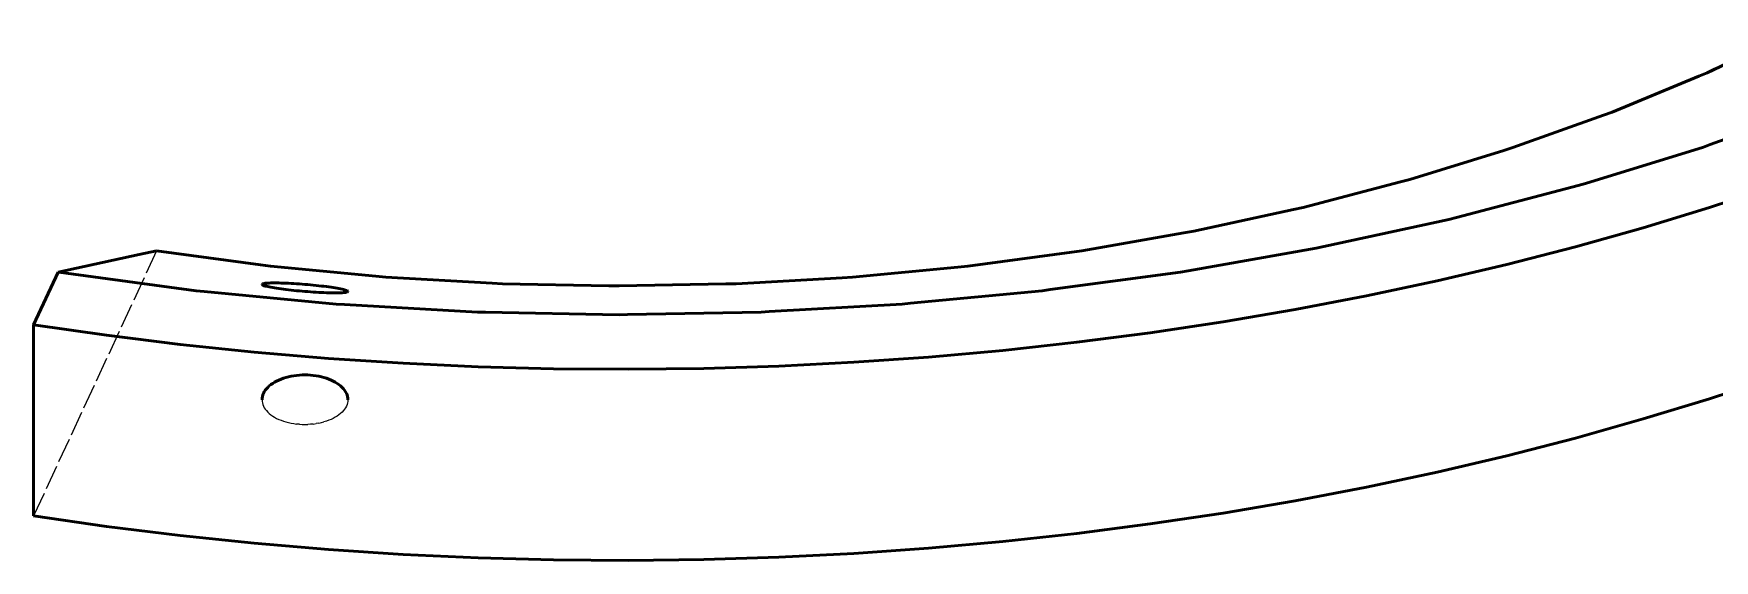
# Model space of a CAD drawing. Header units: millimetres. Extents: x 0 to 594, y 0 to 420.
# Drawn here: x 396.7 to 482.9, y 240.7 to 267.7 of the extents above; entities that cross this region are included whole.
import ezdxf

# ---------------------------------------------------------------- set-up
doc = ezdxf.new("R2010")
doc.units = ezdxf.units.MM
doc.linetypes.add('DASHED', pattern=[1.524, 1.27, -0.254])
doc.layers.add('OCULTA', color=8, linetype='DASHED', lineweight=25)
doc.layers.add('VISIBLE', color=7, linetype='CONTINUOUS', lineweight=50)

msp = doc.modelspace()

# ---------------------------------------------------------------- linework, layer by layer
at = {"layer": 'OCULTA'}
for p, q in [((402.999, 256.565), (396.691, 242.973)), ((408.401, 248.928), (408.406, 248.845)), ((408.406, 248.845), (408.42, 248.763)), ((408.42, 248.763), (408.444, 248.681)), ((408.444, 248.681), (408.476, 248.6)), ((408.476, 248.6), (408.518, 248.52)), ((408.518, 248.52), (408.569, 248.442)), ((408.569, 248.442), (408.628, 248.367)), ((408.628, 248.367), (408.696, 248.293)), ((408.696, 248.293), (408.772, 248.223)), ((408.772, 248.223), (408.856, 248.155)), ((412.431, 248.223), (412.347, 248.155)), ((412.507, 248.293), (412.431, 248.223)), ((412.574, 248.367), (412.507, 248.293)), ((412.634, 248.442), (412.574, 248.367)), ((412.685, 248.52), (412.634, 248.442)), ((412.726, 248.6), (412.685, 248.52)), ((412.759, 248.681), (412.726, 248.6)), ((412.783, 248.763), (412.759, 248.681)), ((412.797, 248.845), (412.783, 248.763)), ((412.801, 248.928), (412.797, 248.845)), ((408.856, 248.155), (408.947, 248.091)), ((408.947, 248.091), (409.046, 248.03)), ((409.046, 248.03), (409.151, 247.973)), ((409.151, 247.973), (409.262, 247.921)), ((409.262, 247.921), (409.379, 247.872)), ((409.379, 247.872), (409.501, 247.828)), ((409.501, 247.828), (409.628, 247.789)), ((409.628, 247.789), (409.759, 247.755)), ((409.759, 247.755), (409.894, 247.726)), ((409.894, 247.726), (410.032, 247.701)), ((410.032, 247.701), (410.172, 247.683)), ((410.314, 247.669), (410.172, 247.683)), ((410.314, 247.669), (410.457, 247.661)), ((410.457, 247.661), (410.601, 247.658)), ((410.601, 247.658), (410.745, 247.661)), ((410.888, 247.669), (410.745, 247.661)), ((411.031, 247.683), (410.888, 247.669)), ((411.031, 247.683), (411.171, 247.701)), ((411.308, 247.726), (411.171, 247.701)), ((411.308, 247.726), (411.443, 247.755)), ((411.443, 247.755), (411.574, 247.789)), ((411.701, 247.828), (411.574, 247.789)), ((411.824, 247.872), (411.701, 247.828)), ((411.941, 247.921), (411.824, 247.872)), ((412.052, 247.973), (411.941, 247.921)), ((412.157, 248.03), (412.052, 247.973)), ((412.255, 248.091), (412.157, 248.03)), ((412.347, 248.155), (412.255, 248.091))]:
    msp.add_line(p, q, dxfattribs=at)
at = {"layer": 'VISIBLE'}
for p, q in [((486.721, 267.697), (482.493, 265.694)), ((482.065, 265.517), (477.62, 263.678)), ((477.62, 263.678), (482.065, 265.517)), ((482.493, 265.694), (482.065, 265.517)), ((482.065, 265.517), (482.493, 265.694)), ((482.493, 265.694), (482.858, 265.867)), ((482.493, 265.694), (482.493, 265.694)), ((482.858, 265.867), (482.858, 265.867)), ((482.858, 265.867), (482.858, 265.867)), ((482.858, 265.867), (482.858, 265.867)), ((482.858, 265.867), (482.858, 265.867)), ((482.858, 265.867), (482.858, 265.867)), ((482.858, 265.867), (482.858, 265.867)), ((482.858, 265.867), (482.858, 265.867)), ((482.858, 265.867), (482.858, 265.867)), ((482.858, 265.867), (482.858, 265.867)), ((482.858, 265.867), (482.858, 265.867)), ((482.858, 265.867), (482.858, 265.867)), ((477.62, 263.678), (477.172, 263.517)), ((477.172, 263.517), (477.62, 263.678)), ((477.62, 263.678), (477.62, 263.678)), ((482.65, 262.011), (488.47, 264.1)), ((477.172, 263.517), (472.528, 261.85)), ((472.528, 261.85), (477.172, 263.517)), ((482.65, 262.011), (482.293, 261.883)), ((467.24, 260.218), (472.063, 261.706)), ((467.24, 260.218), (472.063, 261.706)), ((472.528, 261.85), (472.063, 261.706)), ((472.063, 261.706), (472.528, 261.85)), ((472.528, 261.85), (472.528, 261.85)), ((482.293, 261.883), (476.249, 260.017)), ((466.76, 260.092), (461.778, 258.789)), ((461.778, 258.789), (466.76, 260.092)), ((467.24, 260.218), (466.76, 260.092)), ((466.76, 260.092), (467.24, 260.218)), ((467.24, 260.218), (467.24, 260.218)), ((475.878, 259.903), (469.635, 258.27)), ((476.249, 260.017), (475.878, 259.903)), ((485.962, 259.883), (482.614, 258.778)), ((461.285, 258.682), (456.167, 257.57)), ((456.167, 257.57), (461.285, 258.682)), ((461.285, 258.682), (461.778, 258.789)), ((461.285, 258.682), (461.778, 258.789)), ((461.778, 258.789), (461.778, 258.789)), ((482.614, 258.778), (479.205, 257.738)), ((462.838, 256.776), (469.252, 258.17)), ((469.635, 258.27), (469.252, 258.17)), ((479.205, 257.738), (475.738, 256.763)), ((450.429, 256.565), (455.662, 257.481)), ((450.429, 256.565), (455.662, 257.481)), ((456.167, 257.57), (455.662, 257.481)), ((455.662, 257.481), (456.167, 257.57)), ((456.167, 257.57), (456.167, 257.57)), ((402.109, 256.372), (397.944, 255.471)), ((397.944, 255.471), (402.109, 256.372)), ((402.999, 256.565), (402.109, 256.372)), ((402.109, 256.372), (402.999, 256.565)), ((402.999, 256.565), (408.325, 255.848)), ((402.999, 256.565), (402.999, 256.565)), ((402.999, 256.565), (402.999, 256.565)), ((402.999, 256.565), (408.325, 255.848)), ((449.916, 256.496), (444.59, 255.779)), ((444.59, 255.779), (449.916, 256.496)), ((449.916, 256.496), (450.429, 256.565)), ((449.916, 256.496), (450.429, 256.565)), ((450.429, 256.565), (450.429, 256.565)), ((462.444, 256.69), (455.886, 255.542)), ((462.838, 256.776), (462.444, 256.69)), ((472.216, 255.856), (475.738, 256.763)), ((397.944, 255.471), (396.691, 252.771)), ((396.691, 252.771), (397.944, 255.471)), ((397.944, 255.471), (397.944, 255.471)), ((397.944, 255.471), (398.354, 255.416)), ((397.944, 255.471), (397.944, 255.471)), ((398.354, 255.416), (405.028, 254.518)), ((408.325, 255.848), (408.838, 255.779)), ((408.325, 255.848), (408.838, 255.779)), ((414.234, 255.264), (408.838, 255.779)), ((408.838, 255.779), (408.838, 255.779)), ((408.838, 255.779), (414.234, 255.264)), ((414.234, 255.264), (414.754, 255.215)), ((414.234, 255.264), (414.754, 255.215)), ((414.754, 255.215), (420.197, 254.905)), ((414.754, 255.215), (414.754, 255.215)), ((414.754, 255.215), (420.197, 254.905)), ((432.707, 254.875), (438.149, 255.185)), ((432.707, 254.875), (438.149, 255.185)), ((438.149, 255.185), (438.674, 255.215)), ((438.149, 255.185), (438.674, 255.215)), ((438.674, 255.215), (444.07, 255.729)), ((438.674, 255.215), (444.07, 255.729)), ((438.674, 255.215), (438.674, 255.215)), ((444.07, 255.729), (444.59, 255.779)), ((444.07, 255.729), (444.59, 255.779)), ((444.59, 255.779), (444.59, 255.779)), ((455.484, 255.471), (448.809, 254.573)), ((455.484, 255.471), (455.886, 255.542)), ((472.216, 255.856), (468.645, 255.017)), ((405.028, 254.518), (405.443, 254.478)), ((405.443, 254.478), (412.205, 253.834)), ((408.406, 254.852), (408.401, 254.84)), ((408.401, 254.84), (408.406, 254.828)), ((408.42, 254.862), (408.406, 254.852)), ((408.406, 254.828), (408.42, 254.815)), ((408.444, 254.872), (408.42, 254.862)), ((408.42, 254.815), (408.444, 254.802)), ((408.476, 254.881), (408.444, 254.872)), ((408.444, 254.802), (408.476, 254.787)), ((408.518, 254.889), (408.476, 254.881)), ((408.476, 254.787), (408.518, 254.773)), ((408.569, 254.896), (408.518, 254.889)), ((408.518, 254.773), (408.569, 254.758)), ((408.628, 254.902), (408.569, 254.896)), ((408.569, 254.758), (408.628, 254.742)), ((408.696, 254.907), (408.628, 254.902)), ((408.628, 254.742), (408.696, 254.726)), ((408.772, 254.91), (408.696, 254.907)), ((408.696, 254.726), (408.772, 254.71)), ((408.856, 254.913), (408.772, 254.91)), ((408.772, 254.71), (408.856, 254.693)), ((408.947, 254.915), (408.856, 254.913)), ((408.856, 254.693), (408.947, 254.677)), ((409.046, 254.915), (408.947, 254.915)), ((408.947, 254.677), (409.046, 254.66)), ((409.151, 254.915), (409.046, 254.915)), ((409.046, 254.66), (409.151, 254.643)), ((409.262, 254.913), (409.151, 254.915)), ((409.151, 254.643), (409.262, 254.627)), ((409.262, 254.913), (409.379, 254.911)), ((409.262, 254.627), (409.379, 254.61)), ((409.501, 254.907), (409.379, 254.911)), ((409.379, 254.61), (409.501, 254.594)), ((409.628, 254.902), (409.501, 254.907)), ((409.501, 254.594), (409.628, 254.578)), ((409.759, 254.896), (409.628, 254.902)), ((409.628, 254.578), (409.759, 254.562)), ((409.894, 254.889), (409.759, 254.896)), ((409.759, 254.562), (409.894, 254.547)), ((409.894, 254.889), (410.032, 254.881)), ((409.894, 254.547), (410.032, 254.533)), ((410.032, 254.881), (410.172, 254.873)), ((410.032, 254.533), (410.172, 254.518)), ((410.314, 254.863), (410.172, 254.873)), ((410.314, 254.505), (410.172, 254.518)), ((410.314, 254.863), (410.457, 254.852)), ((410.314, 254.505), (410.457, 254.492)), ((410.601, 254.841), (410.457, 254.852)), ((410.457, 254.492), (410.601, 254.48)), ((410.601, 254.841), (410.745, 254.829)), ((410.601, 254.48), (410.745, 254.468)), ((410.888, 254.816), (410.745, 254.829)), ((410.888, 254.458), (410.745, 254.468)), ((410.888, 254.816), (411.031, 254.803)), ((411.031, 254.448), (410.888, 254.458)), ((411.031, 254.803), (411.171, 254.788)), ((411.171, 254.439), (411.031, 254.448)), ((411.171, 254.788), (411.308, 254.774)), ((411.308, 254.432), (411.171, 254.439)), ((411.308, 254.432), (411.443, 254.425)), ((411.308, 254.774), (411.443, 254.758)), ((411.443, 254.758), (411.574, 254.743)), ((411.574, 254.419), (411.443, 254.425)), ((411.574, 254.743), (411.701, 254.727)), ((411.701, 254.414), (411.574, 254.419)), ((411.701, 254.727), (411.824, 254.711)), ((411.824, 254.41), (411.701, 254.414)), ((411.824, 254.711), (411.941, 254.694)), ((411.941, 254.408), (411.824, 254.41)), ((411.941, 254.694), (412.052, 254.678)), ((412.052, 254.406), (411.941, 254.408)), ((412.052, 254.678), (412.157, 254.661)), ((412.157, 254.406), (412.052, 254.406)), ((412.157, 254.661), (412.255, 254.644)), ((412.255, 254.406), (412.157, 254.406)), ((412.255, 254.644), (412.347, 254.628)), ((412.347, 254.408), (412.255, 254.406)), ((412.347, 254.628), (412.431, 254.611)), ((412.431, 254.411), (412.347, 254.408)), ((412.431, 254.611), (412.507, 254.595)), ((412.507, 254.414), (412.431, 254.411)), ((412.507, 254.595), (412.574, 254.579)), ((412.574, 254.419), (412.507, 254.414)), ((412.574, 254.579), (412.634, 254.563)), ((412.634, 254.425), (412.574, 254.419)), ((412.634, 254.563), (412.685, 254.548)), ((412.685, 254.432), (412.634, 254.425)), ((412.685, 254.548), (412.726, 254.533)), ((412.726, 254.44), (412.685, 254.432)), ((412.726, 254.533), (412.759, 254.519)), ((412.759, 254.449), (412.726, 254.44)), ((412.759, 254.519), (412.783, 254.506)), ((412.783, 254.459), (412.759, 254.449)), ((412.783, 254.506), (412.797, 254.493)), ((412.797, 254.469), (412.783, 254.459)), ((412.797, 254.493), (412.801, 254.481)), ((412.801, 254.481), (412.797, 254.469)), ((420.721, 254.875), (420.197, 254.905)), ((420.197, 254.905), (420.721, 254.875)), ((420.721, 254.875), (426.187, 254.772)), ((420.721, 254.875), (420.721, 254.875)), ((420.721, 254.875), (426.187, 254.772)), ((426.187, 254.772), (426.714, 254.762)), ((426.187, 254.772), (426.714, 254.762)), ((426.714, 254.762), (432.18, 254.865)), ((426.714, 254.762), (432.18, 254.865)), ((426.714, 254.762), (426.714, 254.762)), ((432.707, 254.875), (432.18, 254.865)), ((432.18, 254.865), (432.707, 254.875)), ((432.707, 254.875), (432.707, 254.875)), ((448.4, 254.518), (441.638, 253.873)), ((448.4, 254.518), (448.809, 254.573)), ((465.026, 254.247), (461.366, 253.547)), ((468.645, 255.017), (465.026, 254.247)), ((412.205, 253.834), (412.624, 253.81)), ((419.444, 253.422), (412.624, 253.81)), ((419.444, 253.422), (419.865, 253.414)), ((419.865, 253.414), (426.714, 253.285)), ((433.984, 253.422), (427.135, 253.293)), ((433.984, 253.422), (434.403, 253.446)), ((434.403, 253.446), (441.223, 253.834)), ((441.223, 253.834), (441.638, 253.873)), ((457.667, 252.917), (461.366, 253.547)), ((396.691, 242.973), (396.691, 252.771)), ((396.691, 252.771), (400.432, 252.23)), ((396.691, 242.973), (396.691, 252.771)), ((396.691, 252.771), (396.691, 252.771)), ((396.691, 252.771), (396.691, 252.771)), ((427.135, 253.293), (426.714, 253.285)), ((453.934, 252.359), (457.667, 252.917)), ((400.432, 252.23), (404.202, 251.762)), ((404.202, 251.762), (407.997, 251.366)), ((446.382, 251.458), (450.171, 251.872)), ((450.171, 251.872), (453.934, 252.359)), ((411.812, 251.044), (407.997, 251.366)), ((411.812, 251.044), (415.644, 250.794)), ((415.644, 250.794), (419.488, 250.619)), ((438.743, 250.85), (434.902, 250.656)), ((438.743, 250.85), (442.572, 251.117)), ((446.382, 251.458), (442.572, 251.117)), ((409.151, 249.883), (409.262, 249.936)), ((409.262, 249.936), (409.379, 249.984)), ((409.501, 250.028), (409.379, 249.984)), ((409.501, 250.028), (409.628, 250.068)), ((409.759, 250.102), (409.628, 250.068)), ((409.894, 250.131), (409.759, 250.102)), ((409.894, 250.131), (410.032, 250.155)), ((410.032, 250.155), (410.172, 250.174)), ((410.314, 250.188), (410.172, 250.174)), ((410.314, 250.188), (410.457, 250.196)), ((410.601, 250.199), (410.457, 250.196)), ((410.601, 250.199), (410.745, 250.196)), ((410.888, 250.188), (410.745, 250.196)), ((410.888, 250.188), (411.031, 250.174)), ((411.031, 250.174), (411.171, 250.155)), ((411.171, 250.155), (411.308, 250.131)), ((411.308, 250.131), (411.443, 250.102)), ((411.443, 250.102), (411.574, 250.068)), ((411.701, 250.028), (411.574, 250.068)), ((411.701, 250.028), (411.824, 249.984)), ((411.824, 249.984), (411.941, 249.936)), ((411.941, 249.936), (412.052, 249.883)), ((419.488, 250.619), (423.34, 250.517)), ((423.34, 250.517), (427.196, 250.489)), ((431.051, 250.535), (427.196, 250.489)), ((431.051, 250.535), (434.902, 250.656)), ((485.962, 250.085), (482.614, 248.98)), ((485.962, 250.085), (482.614, 248.98)), ((408.42, 249.094), (408.406, 249.011)), ((408.444, 249.176), (408.42, 249.094)), ((408.476, 249.257), (408.444, 249.176)), ((408.518, 249.337), (408.476, 249.257)), ((408.569, 249.414), (408.518, 249.337)), ((408.628, 249.49), (408.569, 249.414)), ((408.696, 249.563), (408.628, 249.49)), ((408.772, 249.634), (408.696, 249.563)), ((408.856, 249.702), (408.772, 249.634)), ((408.947, 249.766), (408.856, 249.702)), ((409.046, 249.826), (408.947, 249.766)), ((409.151, 249.883), (409.046, 249.826)), ((412.052, 249.883), (412.157, 249.826)), ((412.157, 249.826), (412.255, 249.766)), ((412.255, 249.766), (412.347, 249.702)), ((412.347, 249.702), (412.431, 249.634)), ((412.431, 249.634), (412.507, 249.563)), ((412.507, 249.563), (412.574, 249.49)), ((412.574, 249.49), (412.634, 249.414)), ((412.634, 249.414), (412.685, 249.337)), ((412.685, 249.337), (412.726, 249.257)), ((412.726, 249.257), (412.759, 249.176)), ((412.759, 249.176), (412.783, 249.094)), ((412.783, 249.094), (412.797, 249.011)), ((408.406, 249.011), (408.401, 248.928)), ((412.797, 249.011), (412.801, 248.928)), ((482.614, 248.98), (479.205, 247.94)), ((482.614, 248.98), (479.205, 247.94)), ((482.614, 248.98), (482.614, 248.98)), ((479.205, 247.94), (475.738, 246.965)), ((479.205, 247.94), (475.738, 246.965)), ((479.205, 247.94), (479.205, 247.94)), ((472.216, 246.058), (475.738, 246.965)), ((475.738, 246.965), (472.216, 246.058)), ((475.738, 246.965), (475.738, 246.965)), ((472.216, 246.058), (468.645, 245.219)), ((472.216, 246.058), (468.645, 245.219)), ((472.216, 246.058), (472.216, 246.058)), ((468.645, 245.219), (465.026, 244.449)), ((468.645, 245.219), (465.026, 244.449)), ((468.645, 245.219), (468.645, 245.219)), ((465.026, 244.449), (461.366, 243.749)), ((465.026, 244.449), (461.366, 243.749)), ((465.026, 244.449), (465.026, 244.449)), ((453.934, 242.561), (457.667, 243.119)), ((457.667, 243.119), (453.934, 242.561)), ((457.667, 243.119), (461.366, 243.749)), ((461.366, 243.749), (457.667, 243.119)), ((457.667, 243.119), (457.667, 243.119)), ((461.366, 243.749), (461.366, 243.749)), ((396.691, 242.973), (400.432, 242.432)), ((396.691, 242.973), (396.691, 242.973)), ((400.432, 242.432), (396.691, 242.973)), ((396.691, 242.973), (396.691, 242.973)), ((400.432, 242.432), (404.202, 241.964)), ((404.202, 241.964), (400.432, 242.432)), ((400.432, 242.432), (400.432, 242.432)), ((450.171, 242.074), (453.934, 242.561)), ((453.934, 242.561), (450.171, 242.074)), ((453.934, 242.561), (453.934, 242.561)), ((404.202, 241.964), (407.997, 241.568)), ((407.997, 241.568), (404.202, 241.964)), ((404.202, 241.964), (404.202, 241.964)), ((411.812, 241.246), (407.997, 241.568)), ((411.812, 241.246), (407.997, 241.568)), ((407.997, 241.568), (407.997, 241.568)), ((438.743, 241.052), (442.572, 241.319)), ((442.572, 241.319), (438.743, 241.052)), ((446.382, 241.66), (442.572, 241.319)), ((446.382, 241.66), (442.572, 241.319)), ((442.572, 241.319), (442.572, 241.319)), ((446.382, 241.66), (450.171, 242.074)), ((450.171, 242.074), (446.382, 241.66)), ((446.382, 241.66), (446.382, 241.66)), ((450.171, 242.074), (450.171, 242.074)), ((411.812, 241.246), (415.644, 240.996)), ((415.644, 240.996), (411.812, 241.246)), ((411.812, 241.246), (411.812, 241.246)), ((415.644, 240.996), (419.488, 240.821)), ((419.488, 240.821), (415.644, 240.996)), ((415.644, 240.996), (415.644, 240.996)), ((419.488, 240.821), (423.34, 240.719)), ((423.34, 240.719), (419.488, 240.821)), ((419.488, 240.821), (419.488, 240.821)), ((423.34, 240.719), (427.196, 240.691)), ((427.196, 240.691), (423.34, 240.719)), ((423.34, 240.719), (423.34, 240.719)), ((431.051, 240.737), (427.196, 240.691)), ((431.051, 240.737), (427.196, 240.691)), ((427.196, 240.691), (427.196, 240.691)), ((431.051, 240.737), (434.902, 240.858)), ((434.902, 240.858), (431.051, 240.737)), ((431.051, 240.737), (431.051, 240.737)), ((438.743, 241.052), (434.902, 240.858)), ((438.743, 241.052), (434.902, 240.858)), ((434.902, 240.858), (434.902, 240.858)), ((438.743, 241.052), (438.743, 241.052))]:
    msp.add_line(p, q, dxfattribs=at)

doc.saveas('drawing.dxf')
